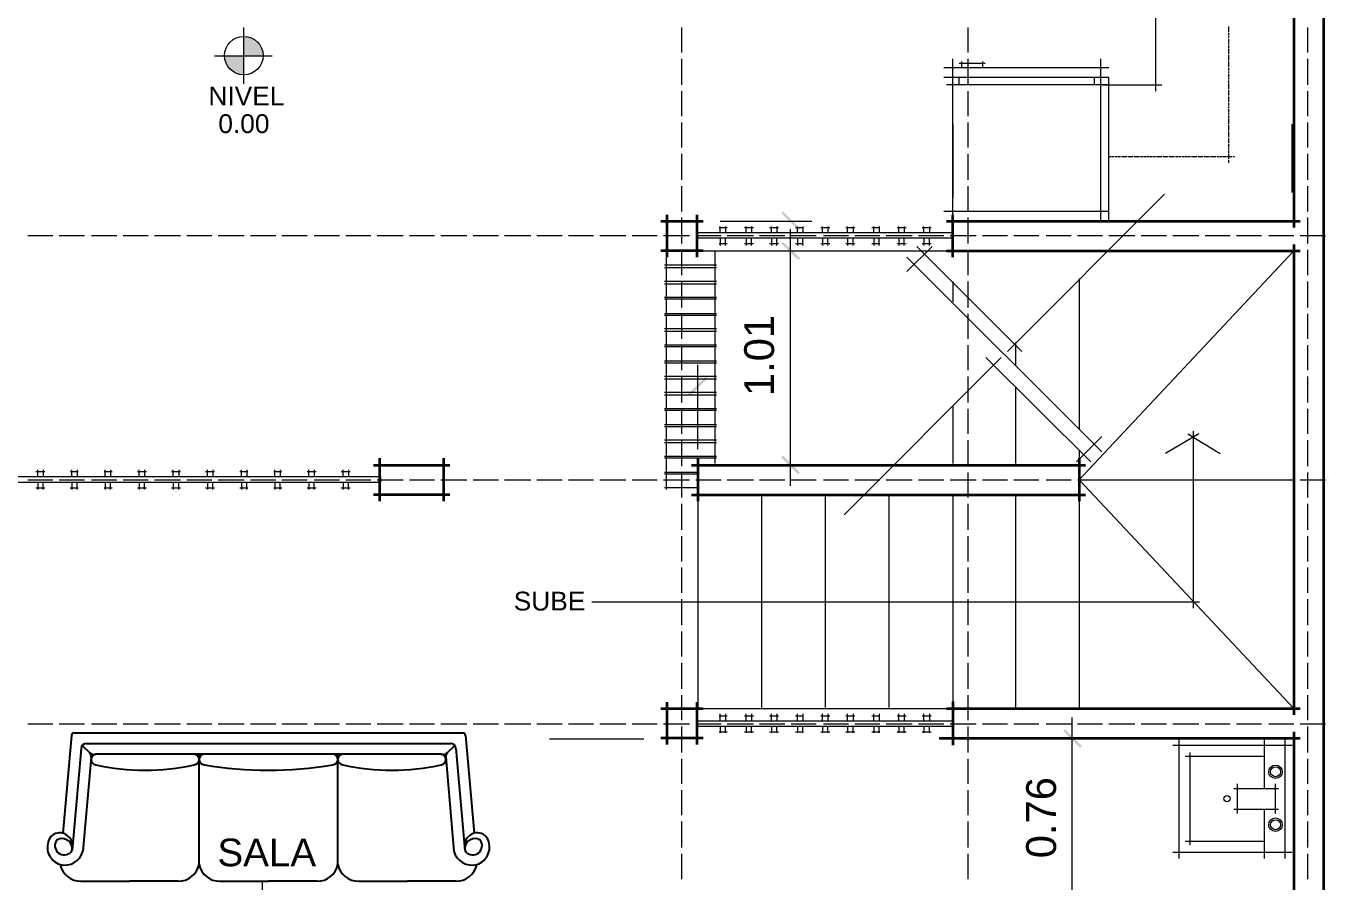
# Model space of a CAD drawing. Header units: millimetres. Extents: x 242 to 289.1, y 51.6 to 80.3.
# Drawn here: x 248.59 to 254.73, y 66.22 to 70.25 of the extents above; entities that cross this region are included whole.
import ezdxf

# ---------------------------------------------------------------- set-up
doc = ezdxf.new("R2010")
doc.units = ezdxf.units.MM
for name, color, linetype in [('FUR', 7, 'Continuous'), ('PDF_0', 7, 'Continuous'), ('PDF_Arquitectura', 7, 'Continuous'), ('PDF_Ejes', 7, 'Continuous'), ('PDF_Muebles Fijos', 5, 'Continuous'), ('PDF_Muros', 7, 'Continuous'), ('PDF_Niveles', 2, 'Continuous'), ('PDF_Text', 7, 'Continuous'), ('PDF_Ventanas', 4, 'Continuous')]:
    doc.layers.add(name, color=color, linetype=linetype)
doc.styles.add('PDF ArialMT', font='arial.ttf')

msp = doc.modelspace()

# ---------------------------------------------------------------- hatches: boundary and pattern name
at = {"layer": 'PDF_0', "transparency": 33554559}
for points in [[(252.1604, 69.3802), (252.1519, 69.3717), (252.2324, 69.2913), (252.2408, 69.2997)], [(252.2324, 69.1516), (252.2408, 69.16), (252.1604, 69.2362), (252.1519, 69.2278)], [(251.7159, 68.5208), (251.7244, 68.5123), (251.8048, 68.5927), (251.7963, 68.6012)], [(252.1604, 68.2287), (252.1519, 68.2202), (252.2324, 68.1398), (252.2408, 68.1482)], [(253.5617, 66.8486), (253.5701, 66.857), (253.4897, 66.9375), (253.4812, 66.929)]]:
    msp.add_hatch(color=256, dxfattribs=at).paths.add_polyline_path(points)
at = {"layer": 'PDF_Arquitectura', "true_color": 0x404040, "transparency": 33554559}
h = msp.add_hatch(color=250, dxfattribs=at)
h.paths.add_polyline_path([(249.6161, 70.1125), (249.5272, 70.1125), (249.5272, 70.0998), (249.5315, 70.0829), (249.5569, 70.0448), (249.5696, 70.0363), (249.5865, 70.0279), (249.5992, 70.0236), (249.6161, 70.0236)])
h.paths.add_polyline_path([(249.6331, 70.2014), (249.6161, 70.2057), (249.6161, 70.1125), (249.705, 70.1125), (249.705, 70.1295), (249.7008, 70.1464), (249.6754, 70.1845), (249.6627, 70.193), (249.6458, 70.1972)])

# ---------------------------------------------------------------- linework, layer by layer
at = {"layer": 'FUR'}
for p, q in [((248.806, 66.9083), (248.7656, 66.4465)), ((248.8184, 66.9197), (250.6508, 66.9197)), ((250.6633, 66.9083), (250.7037, 66.4465)), ((248.8508, 66.8469), (248.8087, 66.366)), ((248.8562, 66.8604), (248.8916, 66.8251)), ((248.8757, 66.8697), (250.5935, 66.8697)), ((250.613, 66.8604), (250.5776, 66.8251)), ((250.6184, 66.8469), (250.6605, 66.366)), ((248.8988, 66.8052), (248.86, 66.3617)), ((249.3846, 66.8197), (248.9204, 66.8197)), ((248.9206, 66.8196), (248.9206, 66.8197)), ((250.0844, 66.8197), (249.3846, 66.8197)), ((249.4073, 66.2991), (249.4073, 66.8197)), ((250.0619, 66.2991), (250.0619, 66.8197)), ((250.5486, 66.8197), (250.0844, 66.8197)), ((250.5486, 66.8196), (250.5486, 66.8197)), ((250.5704, 66.8052), (250.6092, 66.3617)), ((248.8505, 66.2197), (249.08, 66.2197)), ((249.3094, 66.2197), (249.08, 66.2197)), ((249.5051, 66.2197), (249.7346, 66.2197)), ((249.9641, 66.2197), (249.7346, 66.2197)), ((250.1598, 66.2197), (250.3893, 66.2197)), ((250.6187, 66.2197), (250.3893, 66.2197))]:
    msp.add_line(p, q, dxfattribs=at)
for centre, radius, start, end in [((248.8184, 66.9072), 0.0125, 90, 175), ((250.6508, 66.9072), 0.0125, 5, 90), ((248.8757, 66.8447), 0.025, 90, 175), ((250.5935, 66.8447), 0.025, 5, 90), ((248.9117, 66.8514), 0.0329, 227.71213, 285.70579), ((248.8739, 66.8074), 0.025, 355, 45), ((248.9231, 66.7947), 0.0251, 96.04292, 263.95708), ((249.3823, 66.7947), 0.0251, 275.3725, 84.6275), ((249.4323, 66.7947), 0.025, 90, 270), ((250.0369, 66.7947), 0.025, 270, 90), ((250.0871, 66.7947), 0.0251, 96.04292, 263.95708), ((250.5575, 66.8514), 0.0329, 254.29421, 312.28787), ((250.5462, 66.7947), 0.0251, 275.3725, 84.6275), ((250.5953, 66.8074), 0.025, 135, 185), ((250.5335, 66.7967), 0.0376, 359.97317, 0.33684), ((249.1525, 67.784), 1.0405, 257.11128, 282.88872), ((249.7346, 68.4999), 1.7564, 260.08852, 279.91148), ((250.3165, 67.784), 1.0405, 257.11128, 282.88872), ((248.7783, 66.3813), 0.0862, 150.32452, 252.64042), ((248.7506, 66.3911), 0.0574, 74.86181, 145.07988), ((248.771, 66.3871), 0.0433, 153.50542, 330.73551), ((248.7546, 66.3953), 0.025, 105.37535, 153.50542), ((248.7608, 66.3728), 0.0484, 351.95631, 105.37535), ((248.7469, 66.3847), 0.0645, 343.12458, 73.23563), ((250.7223, 66.3847), 0.0645, 106.76437, 196.87542), ((250.7084, 66.3728), 0.0484, 74.62465, 188.04369), ((250.6982, 66.3871), 0.0433, 209.26449, 26.49458), ((250.7187, 66.3911), 0.0574, 34.92012, 105.13819), ((250.6909, 66.3813), 0.0862, 287.35958, 29.67548), ((250.7146, 66.3953), 0.025, 26.49458, 74.62465), ((248.7745, 66.385), 0.0887, 255.74353, 344.74151), ((250.6947, 66.385), 0.0887, 195.25849, 284.25647), ((248.8505, 66.3197), 0.1, 191.93898, 270), ((249.3094, 66.3197), 0.1, 270, 348.06102), ((249.5051, 66.3197), 0.1, 191.93898, 270), ((249.9641, 66.3197), 0.1, 270, 348.06102), ((250.1598, 66.3197), 0.1, 191.93898, 270), ((250.6187, 66.3197), 0.1, 270, 348.06102)]:
    msp.add_arc(centre, radius, start, end, dxfattribs=at)
at = {"layer": 'PDF_Arquitectura', "color": 250, "lineweight": 9, "true_color": 0x404040}
for points in [[(249.6161, 70.248), (249.6161, 69.9813)], [(249.7516, 70.1125), (249.4807, 70.1125)], [(249.705, 66.222), (249.705, 65.9511)]]:
    msp.add_lwpolyline(points, dxfattribs=at)
at = {"layer": 'PDF_Arquitectura', "color": 250, "lineweight": 18, "true_color": 0x404040}
for points in [[(252.9605, 69.7908), (252.9605, 69.4437), (252.9605, 69.7654)], [(254.5608, 69.4691), (254.5608, 69.7908)], [(251.8641, 69.3336), (252.2959, 69.3336)], [(252.1943, 69.2955), (252.1943, 68.0847)], [(251.8641, 69.1939), (252.2959, 69.1939)], [(251.7582, 68.2583), (251.7582, 68.6562)], [(254.1205, 68.3303), (253.9639, 68.2371)], [(254.0697, 68.3303), (254.2221, 68.2371)], [(254.0951, 67.509), (254.0951, 68.343)], [(251.8641, 68.1821), (252.2959, 68.1821)], [(251.2587, 67.5386), (254.1247, 67.5386)], [(253.5236, 66.04), (253.5236, 66.9925)], [(253.2145, 66.8951), (253.6252, 66.8951)], [(251.5042, 66.8909), (251.0597, 66.8909)]]:
    msp.add_lwpolyline(points, dxfattribs=at)
msp.add_circle((249.6182, 70.1147), 0.091, dxfattribs=at)
at = {"layer": 'PDF_Ejes', "lineweight": 9}
for points in [[(251.682, 70.248), (251.682, 70.1295)], [(253.0325, 70.248), (253.0325, 70.1295)], [(254.6327, 70.248), (254.6327, 70.1295)], [(251.682, 70.1125), (251.682, 70.1125)], [(251.682, 70.0998), (251.682, 69.9771)], [(253.0325, 70.1125), (253.0325, 70.1125)], [(253.0325, 70.0998), (253.0325, 69.9771)], [(254.6327, 70.1125), (254.6327, 70.1125)], [(254.6327, 70.0998), (254.6327, 69.9771)], [(251.682, 69.9644), (251.682, 69.9644)], [(251.682, 69.9474), (251.682, 69.8289)], [(253.0325, 69.9644), (253.0325, 69.9644)], [(253.0325, 69.9474), (253.0325, 69.8289)], [(254.6327, 69.9644), (254.6327, 69.9644)], [(254.6327, 69.9474), (254.6327, 69.8289)], [(251.682, 69.812), (251.682, 69.812)], [(251.682, 69.7993), (251.682, 69.6807)], [(253.0325, 69.812), (253.0325, 69.812)], [(253.0325, 69.7993), (253.0325, 69.6807)], [(254.6327, 69.812), (254.6327, 69.812)], [(254.6327, 69.7993), (254.6327, 69.6807)], [(251.682, 69.6638), (251.682, 69.6638)], [(253.0325, 69.6638), (253.0325, 69.6638)], [(254.6327, 69.6638), (254.6327, 69.6638)], [(251.682, 69.6511), (251.682, 69.5283)], [(253.0325, 69.6511), (253.0325, 69.5283)], [(254.6327, 69.6511), (254.6327, 69.5283)], [(251.682, 69.5156), (251.682, 69.5156)], [(251.682, 69.4987), (251.682, 69.3802)], [(253.0325, 69.5156), (253.0325, 69.5156)], [(253.0325, 69.4987), (253.0325, 69.3802)], [(254.6327, 69.5156), (254.6327, 69.5156)], [(254.6327, 69.4987), (254.6327, 69.3802)], [(251.682, 69.3632), (251.682, 69.3632)], [(253.0325, 69.3632), (253.0325, 69.3632)], [(254.6327, 69.3632), (254.6327, 69.3632)], [(251.682, 69.3505), (251.682, 69.2278)], [(253.0325, 69.3505), (253.0325, 69.2278)], [(254.6327, 69.3505), (254.6327, 69.2278)], [(248.6001, 69.2659), (248.7186, 69.2659)], [(248.7356, 69.2659), (248.7356, 69.2659)], [(248.7483, 69.2659), (248.8668, 69.2659)], [(248.8837, 69.2659), (248.8837, 69.2659)], [(248.9007, 69.2659), (249.0192, 69.2659)], [(249.0319, 69.2659), (249.0319, 69.2659)], [(249.0488, 69.2659), (249.1674, 69.2659)], [(249.1843, 69.2659), (249.1843, 69.2659)], [(249.197, 69.2659), (249.3198, 69.2659)], [(249.3325, 69.2659), (249.3325, 69.2659)], [(249.3494, 69.2659), (249.468, 69.2659)], [(249.4849, 69.2659), (249.4849, 69.2659)], [(249.4976, 69.2659), (249.6204, 69.2659)], [(249.6331, 69.2659), (249.6331, 69.2659)], [(249.65, 69.2659), (249.7685, 69.2659)], [(249.7855, 69.2659), (249.7855, 69.2659)], [(249.7982, 69.2659), (249.9167, 69.2659)], [(249.9336, 69.2659), (249.9336, 69.2659)], [(249.9506, 69.2659), (250.0691, 69.2659)], [(250.0818, 69.2659), (250.0818, 69.2659)], [(250.0987, 69.2659), (250.2173, 69.2659)], [(250.2342, 69.2659), (250.2342, 69.2659)], [(250.2469, 69.2659), (250.3697, 69.2659)], [(250.3824, 69.2659), (250.3824, 69.2659)], [(250.3993, 69.2659), (250.5178, 69.2659)], [(250.5348, 69.2659), (250.5348, 69.2659)], [(250.5475, 69.2659), (250.6702, 69.2659)], [(250.6829, 69.2659), (250.6829, 69.2659)], [(250.6999, 69.2659), (250.8184, 69.2659)], [(250.8353, 69.2659), (250.8353, 69.2659)], [(250.848, 69.2659), (250.9708, 69.2659)], [(250.9835, 69.2659), (250.9835, 69.2659)], [(251.0005, 69.2659), (251.119, 69.2659)], [(251.1359, 69.2659), (251.1359, 69.2659)], [(251.1486, 69.2659), (251.2672, 69.2659)], [(251.2841, 69.2659), (251.2841, 69.2659)], [(251.2968, 69.2659), (251.4196, 69.2659)], [(251.4323, 69.2659), (251.4323, 69.2659)], [(251.4492, 69.2659), (251.5677, 69.2659)], [(251.5847, 69.2659), (251.5847, 69.2659)], [(251.5974, 69.2659), (251.7201, 69.2659)], [(251.7328, 69.2659), (251.7328, 69.2659)], [(251.7498, 69.2659), (251.8683, 69.2659)], [(251.8852, 69.2659), (251.8852, 69.2659)], [(251.8979, 69.2659), (252.0207, 69.2659)], [(252.0334, 69.2659), (252.0334, 69.2659)], [(252.0503, 69.2659), (252.1689, 69.2659)], [(252.1858, 69.2659), (252.1858, 69.2659)], [(252.1985, 69.2659), (252.317, 69.2659)], [(252.334, 69.2659), (252.334, 69.2659)], [(252.3509, 69.2659), (252.4695, 69.2659)], [(252.4822, 69.2659), (252.4822, 69.2659)], [(252.4991, 69.2659), (252.6176, 69.2659)], [(252.6346, 69.2659), (252.6346, 69.2659)], [(252.6473, 69.2659), (252.77, 69.2659)], [(252.7827, 69.2659), (252.7827, 69.2659)], [(252.7997, 69.2659), (252.9182, 69.2659)], [(252.9351, 69.2659), (252.9351, 69.2659)], [(252.9478, 69.2659), (253.0706, 69.2659)], [(253.0833, 69.2659), (253.0833, 69.2659)], [(253.1002, 69.2659), (253.2188, 69.2659)], [(253.2357, 69.2659), (253.2357, 69.2659)], [(253.2484, 69.2659), (253.3669, 69.2659)], [(253.3839, 69.2659), (253.3839, 69.2659)], [(253.4008, 69.2659), (253.5193, 69.2659)], [(253.532, 69.2659), (253.532, 69.2659)], [(253.549, 69.2659), (253.6675, 69.2659)], [(253.6844, 69.2659), (253.6844, 69.2659)], [(253.6971, 69.2659), (253.8199, 69.2659)], [(253.8326, 69.2659), (253.8326, 69.2659)], [(253.8495, 69.2659), (253.9681, 69.2659)], [(253.985, 69.2659), (253.985, 69.2659)], [(253.9977, 69.2659), (254.1205, 69.2659)], [(254.1332, 69.2659), (254.1332, 69.2659)], [(254.1501, 69.2659), (254.2687, 69.2659)], [(254.2856, 69.2659), (254.2856, 69.2659)], [(254.2983, 69.2659), (254.4168, 69.2659)], [(254.4338, 69.2659), (254.4338, 69.2659)], [(254.4507, 69.2659), (254.5692, 69.2659)], [(254.5819, 69.2659), (254.5819, 69.2659)], [(254.5989, 69.2659), (254.7174, 69.2659)], [(254.7343, 69.2659), (254.7343, 69.2659)], [(251.682, 69.2151), (251.682, 69.2151)], [(251.682, 69.1981), (251.682, 69.0796)], [(253.0325, 69.2151), (253.0325, 69.2151)], [(253.0325, 69.1981), (253.0325, 69.0796)], [(254.6327, 69.2151), (254.6327, 69.2151)], [(254.6327, 69.1981), (254.6327, 69.0796)], [(251.682, 69.0627), (251.682, 69.0627)], [(251.682, 69.05), (251.682, 68.9272)], [(253.0325, 69.0627), (253.0325, 69.0627)], [(253.0325, 69.05), (253.0325, 68.9272)], [(254.6327, 69.0627), (254.6327, 69.0627)], [(254.6327, 69.05), (254.6327, 68.9272)], [(251.682, 68.9145), (251.682, 68.9145)], [(251.682, 68.8975), (251.682, 68.779)], [(253.0325, 68.9145), (253.0325, 68.9145)], [(253.0325, 68.8975), (253.0325, 68.779)], [(254.6327, 68.9145), (254.6327, 68.9145)], [(254.6327, 68.8975), (254.6327, 68.779)], [(251.682, 68.7621), (251.682, 68.7621)], [(251.682, 68.7494), (251.682, 68.6308)], [(253.0325, 68.7621), (253.0325, 68.7621)], [(253.0325, 68.7494), (253.0325, 68.6308)], [(254.6327, 68.7621), (254.6327, 68.7621)], [(254.6327, 68.7494), (254.6327, 68.6308)], [(251.682, 68.6139), (251.682, 68.6139)], [(251.682, 68.6012), (251.682, 68.4784)], [(253.0325, 68.6139), (253.0325, 68.6139)], [(253.0325, 68.6012), (253.0325, 68.4784)], [(254.6327, 68.6139), (254.6327, 68.6139)], [(254.6327, 68.6012), (254.6327, 68.4784)], [(251.682, 68.4657), (251.682, 68.4657)], [(251.682, 68.4488), (251.682, 68.3303)], [(253.0325, 68.4657), (253.0325, 68.4657)], [(253.0325, 68.4488), (253.0325, 68.3303)], [(254.6327, 68.4657), (254.6327, 68.4657)], [(254.6327, 68.4488), (254.6327, 68.3303)], [(251.682, 68.3133), (251.682, 68.3133)], [(253.0325, 68.3133), (253.0325, 68.3133)], [(254.6327, 68.3133), (254.6327, 68.3133)], [(251.682, 68.3006), (251.682, 68.1779)], [(253.0325, 68.3006), (253.0325, 68.1779)], [(254.6327, 68.3006), (254.6327, 68.1779)], [(251.682, 68.1652), (251.682, 68.1652)], [(251.682, 68.1482), (251.682, 68.0297)], [(253.0325, 68.1652), (253.0325, 68.1652)], [(253.0325, 68.1482), (253.0325, 68.0297)], [(254.6327, 68.1652), (254.6327, 68.1652)], [(254.6327, 68.1482), (254.6327, 68.0297)], [(248.6001, 68.1144), (248.7186, 68.1144)], [(248.7356, 68.1144), (248.7356, 68.1144)], [(248.7483, 68.1144), (248.8668, 68.1144)], [(248.8837, 68.1144), (248.8837, 68.1144)], [(248.9007, 68.1144), (249.0192, 68.1144)], [(249.0319, 68.1144), (249.0319, 68.1144)], [(249.0488, 68.1144), (249.1674, 68.1144)], [(249.1843, 68.1144), (249.1843, 68.1144)], [(249.197, 68.1144), (249.3198, 68.1144)], [(249.3325, 68.1144), (249.3325, 68.1144)], [(249.3494, 68.1144), (249.468, 68.1144)], [(249.4849, 68.1144), (249.4849, 68.1144)], [(249.4976, 68.1144), (249.6204, 68.1144)], [(249.6331, 68.1144), (249.6331, 68.1144)], [(249.65, 68.1144), (249.7685, 68.1144)], [(249.7855, 68.1144), (249.7855, 68.1144)], [(249.7982, 68.1144), (249.9167, 68.1144)], [(249.9336, 68.1144), (249.9336, 68.1144)], [(249.9506, 68.1144), (250.0691, 68.1144)], [(250.0818, 68.1144), (250.0818, 68.1144)], [(250.0987, 68.1144), (250.2173, 68.1144)], [(250.2342, 68.1144), (250.2342, 68.1144)], [(250.2469, 68.1144), (250.3697, 68.1144)], [(250.3824, 68.1144), (250.3824, 68.1144)], [(250.3993, 68.1144), (250.5178, 68.1144)], [(250.5348, 68.1144), (250.5348, 68.1144)], [(250.5475, 68.1144), (250.6702, 68.1144)], [(250.6829, 68.1144), (250.6829, 68.1144)], [(250.6999, 68.1144), (250.8184, 68.1144)], [(250.8353, 68.1144), (250.8353, 68.1144)], [(250.848, 68.1144), (250.9708, 68.1144)], [(250.9835, 68.1144), (250.9835, 68.1144)], [(251.0005, 68.1144), (251.119, 68.1144)], [(251.1359, 68.1144), (251.1359, 68.1144)], [(251.1486, 68.1144), (251.2672, 68.1144)], [(251.2841, 68.1144), (251.2841, 68.1144)], [(251.2968, 68.1144), (251.4196, 68.1144)], [(251.4323, 68.1144), (251.4323, 68.1144)], [(251.4492, 68.1144), (251.5677, 68.1144)], [(251.5847, 68.1144), (251.5847, 68.1144)], [(251.5974, 68.1144), (251.7201, 68.1144)], [(251.7328, 68.1144), (251.7328, 68.1144)], [(251.7498, 68.1144), (251.8683, 68.1144)], [(251.8852, 68.1144), (251.8852, 68.1144)], [(251.8979, 68.1144), (252.0207, 68.1144)], [(252.0334, 68.1144), (252.0334, 68.1144)], [(252.0503, 68.1144), (252.1689, 68.1144)], [(252.1858, 68.1144), (252.1858, 68.1144)], [(252.1985, 68.1144), (252.317, 68.1144)], [(252.334, 68.1144), (252.334, 68.1144)], [(252.3509, 68.1144), (252.4695, 68.1144)], [(252.4822, 68.1144), (252.4822, 68.1144)], [(252.4991, 68.1144), (252.6176, 68.1144)], [(252.6346, 68.1144), (252.6346, 68.1144)], [(252.6473, 68.1144), (252.77, 68.1144)], [(252.7827, 68.1144), (252.7827, 68.1144)], [(252.7997, 68.1144), (252.9182, 68.1144)], [(252.9351, 68.1144), (252.9351, 68.1144)], [(252.9478, 68.1144), (253.0706, 68.1144)], [(253.0833, 68.1144), (253.0833, 68.1144)], [(253.1002, 68.1144), (253.2188, 68.1144)], [(253.2357, 68.1144), (253.2357, 68.1144)], [(253.2484, 68.1144), (253.3669, 68.1144)], [(253.3839, 68.1144), (253.3839, 68.1144)], [(253.4008, 68.1144), (253.5193, 68.1144)], [(253.532, 68.1144), (253.532, 68.1144)], [(253.549, 68.1144), (253.6675, 68.1144)], [(253.6844, 68.1144), (253.6844, 68.1144)], [(253.6971, 68.1144), (253.8199, 68.1144)], [(253.8326, 68.1144), (253.8326, 68.1144)], [(253.8495, 68.1144), (253.9681, 68.1144)], [(253.985, 68.1144), (253.985, 68.1144)], [(253.9977, 68.1144), (254.1205, 68.1144)], [(254.1332, 68.1144), (254.1332, 68.1144)], [(254.1501, 68.1144), (254.2687, 68.1144)], [(254.2856, 68.1144), (254.2856, 68.1144)], [(254.2983, 68.1144), (254.4168, 68.1144)], [(254.4338, 68.1144), (254.4338, 68.1144)], [(254.4507, 68.1144), (254.5692, 68.1144)], [(254.5819, 68.1144), (254.5819, 68.1144)], [(254.5989, 68.1144), (254.7174, 68.1144)], [(254.7343, 68.1144), (254.7343, 68.1144)], [(251.682, 68.0128), (251.682, 68.0128)], [(251.682, 68.0001), (251.682, 67.8773)], [(253.0325, 68.0128), (253.0325, 68.0128)], [(253.0325, 68.0001), (253.0325, 67.8773)], [(254.6327, 68.0128), (254.6327, 68.0128)], [(254.6327, 68.0001), (254.6327, 67.8773)], [(251.682, 67.8646), (251.682, 67.8646)], [(251.682, 67.8477), (251.682, 67.7291)], [(253.0325, 67.8646), (253.0325, 67.8646)], [(253.0325, 67.8477), (253.0325, 67.7291)], [(254.6327, 67.8646), (254.6327, 67.8646)], [(254.6327, 67.8477), (254.6327, 67.7291)], [(251.682, 67.7122), (251.682, 67.7122)], [(251.682, 67.6995), (251.682, 67.581)], [(253.0325, 67.7122), (253.0325, 67.7122)], [(253.0325, 67.6995), (253.0325, 67.581)], [(254.6327, 67.7122), (254.6327, 67.7122)], [(254.6327, 67.6995), (254.6327, 67.581)], [(251.682, 67.564), (251.682, 67.564)], [(251.682, 67.5513), (251.682, 67.4286)], [(253.0325, 67.564), (253.0325, 67.564)], [(253.0325, 67.5513), (253.0325, 67.4286)], [(254.6327, 67.564), (254.6327, 67.564)], [(254.6327, 67.5513), (254.6327, 67.4286)], [(251.682, 67.4159), (251.682, 67.4159)], [(251.682, 67.3989), (251.682, 67.2804)], [(253.0325, 67.4159), (253.0325, 67.4159)], [(253.0325, 67.3989), (253.0325, 67.2804)], [(254.6327, 67.4159), (254.6327, 67.4159)], [(254.6327, 67.3989), (254.6327, 67.2804)], [(251.682, 67.2634), (251.682, 67.2634)], [(253.0325, 67.2634), (253.0325, 67.2634)], [(254.6327, 67.2634), (254.6327, 67.2634)], [(251.682, 67.2507), (251.682, 67.128)], [(253.0325, 67.2507), (253.0325, 67.128)], [(254.6327, 67.2507), (254.6327, 67.128)], [(251.682, 67.1153), (251.682, 67.1153)], [(251.682, 67.0983), (251.682, 66.9798)], [(253.0325, 67.1153), (253.0325, 67.1153)], [(253.0325, 67.0983), (253.0325, 66.9798)], [(254.6327, 67.1153), (254.6327, 67.1153)], [(254.6327, 67.0983), (254.6327, 66.9798)], [(248.6001, 66.9629), (248.7186, 66.9629)], [(248.7356, 66.9629), (248.7356, 66.9629)], [(248.7483, 66.9629), (248.8668, 66.9629)], [(248.8837, 66.9629), (248.8837, 66.9629)], [(248.9007, 66.9629), (249.0192, 66.9629)], [(249.0319, 66.9629), (249.0319, 66.9629)], [(249.0488, 66.9629), (249.1674, 66.9629)], [(249.1843, 66.9629), (249.1843, 66.9629)], [(249.197, 66.9629), (249.3198, 66.9629)], [(249.3325, 66.9629), (249.3325, 66.9629)], [(249.3494, 66.9629), (249.468, 66.9629)], [(249.4849, 66.9629), (249.4849, 66.9629)], [(249.4976, 66.9629), (249.6204, 66.9629)], [(249.6331, 66.9629), (249.6331, 66.9629)], [(249.65, 66.9629), (249.7685, 66.9629)], [(249.7855, 66.9629), (249.7855, 66.9629)], [(249.7982, 66.9629), (249.9167, 66.9629)], [(249.9336, 66.9629), (249.9336, 66.9629)], [(249.9506, 66.9629), (250.0691, 66.9629)], [(250.0818, 66.9629), (250.0818, 66.9629)], [(250.0987, 66.9629), (250.2173, 66.9629)], [(250.2342, 66.9629), (250.2342, 66.9629)], [(250.2469, 66.9629), (250.3697, 66.9629)], [(250.3824, 66.9629), (250.3824, 66.9629)], [(250.3993, 66.9629), (250.5178, 66.9629)], [(250.5348, 66.9629), (250.5348, 66.9629)], [(250.5475, 66.9629), (250.6702, 66.9629)], [(250.6829, 66.9629), (250.6829, 66.9629)], [(250.6999, 66.9629), (250.8184, 66.9629)], [(250.8353, 66.9629), (250.8353, 66.9629)], [(250.848, 66.9629), (250.9708, 66.9629)], [(250.9835, 66.9629), (250.9835, 66.9629)], [(251.0005, 66.9629), (251.119, 66.9629)], [(251.1359, 66.9629), (251.1359, 66.9629)], [(251.1486, 66.9629), (251.2672, 66.9629)], [(251.2841, 66.9629), (251.2841, 66.9629)], [(251.2968, 66.9629), (251.4196, 66.9629)], [(251.4323, 66.9629), (251.4323, 66.9629)], [(251.4492, 66.9629), (251.5677, 66.9629)], [(251.5847, 66.9629), (251.5847, 66.9629)], [(251.5974, 66.9629), (251.7201, 66.9629)], [(251.682, 66.9629), (251.682, 66.9629)], [(251.7328, 66.9629), (251.7328, 66.9629)], [(251.7498, 66.9629), (251.8683, 66.9629)], [(251.8852, 66.9629), (251.8852, 66.9629)], [(251.8979, 66.9629), (252.0207, 66.9629)], [(252.0334, 66.9629), (252.0334, 66.9629)], [(252.0503, 66.9629), (252.1689, 66.9629)], [(252.1858, 66.9629), (252.1858, 66.9629)], [(252.1985, 66.9629), (252.317, 66.9629)], [(252.334, 66.9629), (252.334, 66.9629)], [(252.3509, 66.9629), (252.4695, 66.9629)], [(252.4822, 66.9629), (252.4822, 66.9629)], [(252.4991, 66.9629), (252.6176, 66.9629)], [(252.6346, 66.9629), (252.6346, 66.9629)], [(252.6473, 66.9629), (252.77, 66.9629)], [(252.7827, 66.9629), (252.7827, 66.9629)], [(252.7997, 66.9629), (252.9182, 66.9629)], [(252.9351, 66.9629), (252.9351, 66.9629)], [(252.9478, 66.9629), (253.0706, 66.9629)], [(253.0325, 66.9629), (253.0325, 66.9629)], [(253.0833, 66.9629), (253.0833, 66.9629)], [(253.1002, 66.9629), (253.2188, 66.9629)], [(253.2357, 66.9629), (253.2357, 66.9629)], [(253.2484, 66.9629), (253.3669, 66.9629)], [(253.3839, 66.9629), (253.3839, 66.9629)], [(253.4008, 66.9629), (253.5193, 66.9629)], [(253.532, 66.9629), (253.532, 66.9629)], [(253.549, 66.9629), (253.6675, 66.9629)], [(253.6844, 66.9629), (253.6844, 66.9629)], [(253.6971, 66.9629), (253.8199, 66.9629)], [(253.8326, 66.9629), (253.8326, 66.9629)], [(253.8495, 66.9629), (253.9681, 66.9629)], [(253.985, 66.9629), (253.985, 66.9629)], [(253.9977, 66.9629), (254.1205, 66.9629)], [(254.1332, 66.9629), (254.1332, 66.9629)], [(254.1501, 66.9629), (254.2687, 66.9629)], [(254.2856, 66.9629), (254.2856, 66.9629)], [(254.2983, 66.9629), (254.4168, 66.9629)], [(254.4338, 66.9629), (254.4338, 66.9629)], [(254.4507, 66.9629), (254.5692, 66.9629)], [(254.5819, 66.9629), (254.5819, 66.9629)], [(254.5989, 66.9629), (254.7174, 66.9629)], [(254.6327, 66.9629), (254.6327, 66.9629)], [(254.7343, 66.9629), (254.7343, 66.9629)], [(251.682, 66.9502), (251.682, 66.8274)], [(253.0325, 66.9502), (253.0325, 66.8274)], [(254.6327, 66.9502), (254.6327, 66.8274)], [(251.682, 66.8147), (251.682, 66.8147)], [(251.682, 66.7978), (251.682, 66.6792)], [(253.0325, 66.8147), (253.0325, 66.8147)], [(253.0325, 66.7978), (253.0325, 66.6792)], [(254.6327, 66.8147), (254.6327, 66.8147)], [(254.6327, 66.7978), (254.6327, 66.6792)], [(251.682, 66.6623), (251.682, 66.6623)], [(251.682, 66.6496), (251.682, 66.5311)], [(253.0325, 66.6623), (253.0325, 66.6623)], [(253.0325, 66.6496), (253.0325, 66.5311)], [(254.6327, 66.6623), (254.6327, 66.6623)], [(254.6327, 66.6496), (254.6327, 66.5311)], [(251.682, 66.5141), (251.682, 66.5141)], [(251.682, 66.5014), (251.682, 66.3787)], [(253.0325, 66.5141), (253.0325, 66.5141)], [(253.0325, 66.5014), (253.0325, 66.3787)], [(254.6327, 66.5141), (254.6327, 66.5141)], [(254.6327, 66.5014), (254.6327, 66.3787)], [(251.682, 66.366), (251.682, 66.366)], [(251.682, 66.349), (251.682, 66.2305)], [(253.0325, 66.366), (253.0325, 66.366)], [(253.0325, 66.349), (253.0325, 66.2305)], [(254.6327, 66.366), (254.6327, 66.366)], [(254.6327, 66.349), (254.6327, 66.2305)]]:
    msp.add_lwpolyline(points, dxfattribs=at)
at = {"layer": 'PDF_Muebles Fijos', "lineweight": 5}
for points in [[(253.9173, 70.9127), (253.9173, 69.9474)], [(252.9605, 69.3378), (252.9605, 70.0998)], [(253.659, 69.3378), (253.659, 70.0998)], [(253.6971, 70.0575), (252.9182, 70.0575)], [(252.9902, 70.0787), (253.1129, 70.0787)], [(253.0029, 70.0575), (253.0029, 70.0871)], [(253.1002, 70.0871), (253.1002, 70.0575)], [(253.6971, 69.3378), (253.6971, 70.0109), (252.9182, 70.0109)], [(253.6887, 69.9771), (252.9309, 69.9771)], [(252.9902, 69.9771), (252.9902, 70.0109)], [(253.6294, 69.9771), (253.6294, 70.0109)], [(253.6675, 69.9771), (253.9469, 69.9771)], [(253.6971, 69.3802), (252.9182, 69.3802)], [(253.9977, 66.8613), (254.5608, 66.8613)], [(254.0274, 66.8909), (254.0274, 66.3279)], [(254.4295, 66.8909), (254.4295, 66.6581)], [(254.5269, 66.8909), (254.5269, 66.3279)], [(254.057, 66.8105), (254.4295, 66.8105)], [(254.0782, 66.8274), (254.0782, 66.3914)], [(254.2856, 66.6581), (254.4973, 66.6581)], [(254.3025, 66.5395), (254.3025, 66.6792)], [(254.4803, 66.6792), (254.4803, 66.5395)], [(254.2856, 66.5607), (254.4973, 66.5607)], [(254.4295, 66.5607), (254.4295, 66.3279)], [(254.057, 66.4083), (254.4295, 66.4083)], [(253.9977, 66.3575), (254.5608, 66.3575)]]:
    msp.add_lwpolyline(points, dxfattribs=at)
for centre, radius in [((254.4824, 66.7364), 0.0318), ((254.4824, 66.7364), 0.0233), ((254.2538, 66.6094), 0.0148), ((254.4824, 66.4866), 0.0318), ((254.4824, 66.4866), 0.0233)]:
    msp.add_circle(centre, radius, dxfattribs=at)
at = {"layer": 'PDF_Muros', "lineweight": 35}
for points in [[(254.7089, 74.1682), (254.7089, 61.2604)], [(254.5692, 74.0285), (254.5692, 69.304)], [(251.6143, 69.1643), (251.6143, 69.3632)], [(251.754, 69.3632), (251.754, 69.1643)], [(252.9605, 69.1643), (252.9605, 69.3632)], [(251.5847, 69.3336), (251.7836, 69.3336)], [(252.9309, 69.3336), (254.5989, 69.3336)], [(251.7836, 69.1939), (251.5847, 69.1939)], [(252.9309, 69.1939), (254.5989, 69.1939)], [(254.5692, 69.2235), (254.5692, 67.0052)], [(250.2596, 68.0128), (250.2596, 68.216)], [(250.5602, 68.216), (250.5602, 68.0128)], [(251.7582, 68.216), (251.7582, 68.0128)], [(253.5574, 68.216), (253.5574, 68.0128)], [(250.23, 68.1821), (250.5898, 68.1821)], [(250.2596, 68.1271), (250.2596, 68.1017)], [(251.7286, 68.1821), (253.5871, 68.1821)], [(250.5898, 68.0424), (250.23, 68.0424)], [(251.7286, 68.0424), (253.5871, 68.0424)], [(251.5847, 67.0348), (251.7836, 67.0348)], [(251.6143, 66.8655), (251.6143, 67.0645)], [(251.754, 67.0645), (251.754, 66.8655)], [(252.9309, 67.0348), (254.5989, 67.0348)], [(252.9605, 67.0687), (252.9605, 66.8613)], [(251.7836, 66.8951), (251.5847, 66.8951)], [(252.897, 66.8951), (254.5989, 66.8951)], [(254.5692, 66.9248), (254.5692, 61.2604)]]:
    msp.add_lwpolyline(points, dxfattribs=at)
at = {"layer": 'PDF_Muros', "color": 9, "lineweight": 5, "true_color": 0xbababa}
for points in [[(254.2602, 70.2522), (254.2602, 70.2395), (254.2602, 70.2268)], [(254.2602, 70.2226), (254.2602, 70.2099)], [(254.2602, 70.2057), (254.2602, 70.1972)], [(254.2602, 70.193), (254.2602, 70.1803)], [(254.2602, 70.176), (254.2602, 70.1676)], [(254.2602, 70.1633), (254.2602, 70.1506)], [(254.2602, 70.1464), (254.2602, 70.1337), (254.2602, 70.121)], [(254.2602, 70.1168), (254.2602, 70.1041), (254.2602, 70.0914)], [(254.2602, 70.0871), (254.2602, 70.0744), (254.2602, 70.0617)], [(254.2602, 70.0575), (254.2602, 70.0448)], [(254.2602, 70.0406), (254.2602, 70.0321)], [(254.2602, 70.0279), (254.2602, 70.0152)], [(254.2602, 70.0109), (254.2602, 70.0025)], [(254.2602, 69.9982), (254.2602, 69.9855)], [(254.2602, 69.9813), (254.2602, 69.9686), (254.2602, 69.9559)], [(254.2602, 69.9517), (254.2602, 69.939), (254.2602, 69.9263)], [(254.2602, 69.922), (254.2602, 69.9093), (254.2602, 69.8966)], [(254.2602, 69.8924), (254.2602, 69.8797)], [(254.2602, 69.8755), (254.2602, 69.867)], [(254.2602, 69.8628), (254.2602, 69.8501)], [(254.2602, 69.8458), (254.2602, 69.8374)], [(254.2602, 69.8331), (254.2602, 69.8204)], [(254.2602, 69.8162), (254.2602, 69.8035), (254.2602, 69.7908)], [(254.2602, 69.7866), (254.2602, 69.7739), (254.2602, 69.7612)], [(254.2602, 69.7569), (254.2602, 69.7442), (254.2602, 69.7315)], [(254.2602, 69.7273), (254.2602, 69.7146), (254.2602, 69.7019)], [(254.2602, 69.6977), (254.2602, 69.685)], [(254.2602, 69.6807), (254.2602, 69.6723)], [(254.2602, 69.668), (254.2602, 69.6553)], [(253.6971, 69.6384), (253.7056, 69.6384)], [(253.7098, 69.6384), (253.7225, 69.6384)], [(253.7268, 69.6384), (253.7352, 69.6384)], [(253.7395, 69.6384), (253.7522, 69.6384)], [(253.7564, 69.6384), (253.7691, 69.6384), (253.7818, 69.6384)], [(253.786, 69.6384), (253.7987, 69.6384), (253.8114, 69.6384)], [(253.8157, 69.6384), (253.8284, 69.6384), (253.8411, 69.6384)], [(253.8453, 69.6384), (253.858, 69.6384)], [(253.8622, 69.6384), (253.8707, 69.6384)], [(253.8749, 69.6384), (253.8876, 69.6384)], [(253.8919, 69.6384), (253.9003, 69.6384)], [(253.9046, 69.6384), (253.9173, 69.6384)], [(253.9215, 69.6384), (253.9342, 69.6384), (253.9469, 69.6384)], [(253.9512, 69.6384), (253.9639, 69.6384), (253.9766, 69.6384)], [(253.9808, 69.6384), (253.9935, 69.6384), (254.0062, 69.6384)], [(254.0104, 69.6384), (254.0231, 69.6384)], [(254.0274, 69.6384), (254.0358, 69.6384)], [(254.0401, 69.6384), (254.0528, 69.6384)], [(254.057, 69.6384), (254.0655, 69.6384)], [(254.0697, 69.6384), (254.0824, 69.6384)], [(254.0866, 69.6384), (254.0993, 69.6384), (254.112, 69.6384)], [(254.1163, 69.6384), (254.129, 69.6384), (254.1417, 69.6384)], [(254.1459, 69.6384), (254.1586, 69.6384), (254.1713, 69.6384)], [(254.1755, 69.6384), (254.1882, 69.6384), (254.2009, 69.6384)], [(254.2052, 69.6384), (254.2179, 69.6384)], [(254.2221, 69.6384), (254.2306, 69.6384)], [(254.2348, 69.6384), (254.2475, 69.6384)], [(254.2517, 69.6384), (254.2602, 69.6384), (254.2602, 69.6257)], [(254.2602, 69.6511), (254.2602, 69.6426)], [(254.2602, 69.6215), (254.2602, 69.6088)], [(254.2644, 69.6384), (254.2771, 69.6384)], [(254.2814, 69.6384), (254.2898, 69.6384)]]:
    msp.add_lwpolyline(points, dxfattribs=at)
at = {"layer": 'PDF_Muros', "lineweight": 18}
for points in [[(251.6101, 69.1939), (251.6101, 68.0678)], [(251.8387, 69.1897), (251.8387, 68.1906)], [(251.7582, 68.0763), (251.6016, 68.0763)]]:
    msp.add_lwpolyline(points, dxfattribs=at)
at = {"layer": 'PDF_Muros', "lineweight": 9}
for points in [[(251.8471, 69.1262), (251.6016, 69.1262)], [(251.8471, 69.1135), (251.6016, 69.1135)], [(251.8471, 69.05), (251.6016, 69.05)], [(251.8471, 69.0373), (251.6016, 69.0373)], [(251.8471, 68.9738), (251.6016, 68.9738)], [(251.8471, 68.9653), (251.6016, 68.9653)], [(251.8471, 68.8975), (251.6016, 68.8975)], [(251.8471, 68.8891), (251.6016, 68.8891)], [(251.8471, 68.8256), (251.6016, 68.8256)], [(251.8471, 68.8129), (251.6016, 68.8129)], [(251.8471, 68.7494), (251.6016, 68.7494)], [(251.8471, 68.7409), (251.6016, 68.7409)], [(251.8471, 68.6732), (251.6016, 68.6732)], [(251.8471, 68.6647), (251.6016, 68.6647)], [(251.8471, 68.6012), (251.6016, 68.6012)], [(251.8471, 68.5885), (251.6016, 68.5885)], [(251.8471, 68.525), (251.6016, 68.525)], [(251.8471, 68.5123), (251.6016, 68.5123)], [(251.8471, 68.4488), (251.6016, 68.4488)], [(251.8471, 68.4403), (251.6016, 68.4403)], [(251.8471, 68.3726), (251.6016, 68.3726)], [(251.8471, 68.3641), (251.6016, 68.3641)], [(251.8471, 68.3006), (251.6016, 68.3006)], [(251.8471, 68.2879), (251.6016, 68.2879)], [(251.8471, 68.2244), (251.6016, 68.2244)], [(251.8471, 68.216), (251.6016, 68.216)], [(251.7582, 68.1482), (251.6016, 68.1482)], [(251.7582, 68.1398), (251.6016, 68.1398)]]:
    msp.add_lwpolyline(points, dxfattribs=at)
at = {"layer": 'PDF_Niveles', "lineweight": 9}
for points in [[(253.2188, 68.7197), (253.9596, 69.4606)], [(251.754, 69.1939), (252.9605, 69.1939)], [(252.7446, 69.0965), (252.8632, 69.2151)], [(252.7912, 69.2151), (253.2865, 68.7197)], [(253.5574, 68.1144), (254.5692, 69.1939)], [(253.6633, 68.2456), (252.7446, 69.1643)], [(252.9605, 69.05), (252.9605, 68.9526)], [(253.5574, 69.0627), (253.5574, 68.3514)], [(253.2569, 68.7621), (253.2569, 68.652)], [(252.4483, 67.9493), (253.1891, 68.6901)], [(253.1172, 68.6901), (253.6125, 68.199)], [(253.2569, 68.5504), (253.2569, 68.1906)], [(252.9605, 68.4615), (252.9605, 68.1906)], [(253.5447, 68.199), (253.6633, 68.3176)], [(253.5574, 68.2498), (253.5574, 68.1906)], [(254.5692, 67.0348), (253.5574, 68.1144), (254.5608, 68.1144)], [(251.7582, 68.0382), (251.7582, 67.0348), (252.9605, 67.0348)], [(252.0588, 68.0382), (252.0588, 67.0391)], [(252.3594, 68.0382), (252.3594, 67.0391)], [(252.66, 68.0382), (252.66, 67.0391)], [(252.9605, 68.0382), (252.9605, 67.0391)], [(253.2569, 68.0382), (253.2569, 67.0391)], [(253.5574, 68.0382), (253.5574, 67.0391)]]:
    msp.add_lwpolyline(points, dxfattribs=at)
at = {"layer": 'PDF_Ventanas', "lineweight": 9}
for points in [[(251.8598, 69.304), (251.8979, 69.304)], [(251.8641, 69.2786), (251.8641, 69.3082)], [(251.8895, 69.3082), (251.8895, 69.2786)], [(251.9784, 69.304), (252.0207, 69.304)], [(251.9868, 69.2786), (251.9868, 69.3082)], [(252.0122, 69.3082), (252.0122, 69.2786)], [(252.0969, 69.304), (252.1392, 69.304)], [(252.1054, 69.2786), (252.1054, 69.3082)], [(252.1308, 69.3082), (252.1308, 69.2786)], [(252.2197, 69.304), (252.2578, 69.304)], [(252.2281, 69.2786), (252.2281, 69.3082)], [(252.2535, 69.3082), (252.2535, 69.2786)], [(252.3382, 69.304), (252.3805, 69.304)], [(252.3467, 69.2786), (252.3467, 69.3082)], [(252.3721, 69.3082), (252.3721, 69.2786)], [(252.4568, 69.304), (252.4991, 69.304)], [(252.4652, 69.2786), (252.4652, 69.3082)], [(252.4906, 69.3082), (252.4906, 69.2786)], [(252.5795, 69.304), (252.6176, 69.304)], [(252.588, 69.2786), (252.588, 69.3082)], [(252.6134, 69.3082), (252.6134, 69.2786)], [(252.6981, 69.304), (252.7404, 69.304)], [(252.7065, 69.2786), (252.7065, 69.3082)], [(252.7319, 69.3082), (252.7319, 69.2786)], [(252.8166, 69.304), (252.8589, 69.304)], [(252.8251, 69.2786), (252.8251, 69.3082)], [(252.8505, 69.3082), (252.8505, 69.2786)], [(251.8641, 69.2532), (251.8641, 69.2193)], [(251.8895, 69.2193), (251.8895, 69.2532)], [(251.9868, 69.2532), (251.9868, 69.2193)], [(252.0122, 69.2193), (252.0122, 69.2532)], [(252.1054, 69.2532), (252.1054, 69.2193)], [(252.1308, 69.2193), (252.1308, 69.2532)], [(252.2281, 69.2532), (252.2281, 69.2193)], [(252.2535, 69.2193), (252.2535, 69.2532)], [(252.3467, 69.2532), (252.3467, 69.2193)], [(252.3721, 69.2193), (252.3721, 69.2532)], [(252.4652, 69.2532), (252.4652, 69.2193)], [(252.4906, 69.2193), (252.4906, 69.2532)], [(252.588, 69.2532), (252.588, 69.2193)], [(252.6134, 69.2193), (252.6134, 69.2532)], [(252.7065, 69.2532), (252.7065, 69.2193)], [(252.7319, 69.2193), (252.7319, 69.2532)], [(252.8251, 69.2532), (252.8251, 69.2193)], [(252.8505, 69.2193), (252.8505, 69.2532)], [(251.8598, 69.2278), (251.8979, 69.2278)], [(251.9784, 69.2278), (252.0207, 69.2278)], [(252.0969, 69.2278), (252.1392, 69.2278)], [(252.2197, 69.2278), (252.2578, 69.2278)], [(252.3382, 69.2278), (252.3805, 69.2278)], [(252.4568, 69.2278), (252.4991, 69.2278)], [(252.5795, 69.2278), (252.6176, 69.2278)], [(252.6981, 69.2278), (252.7404, 69.2278)], [(252.8166, 69.2278), (252.8589, 69.2278)], [(248.6382, 68.1525), (248.6805, 68.1525)], [(248.6467, 68.1271), (248.6467, 68.1609)], [(248.6721, 68.1609), (248.6721, 68.1271)], [(248.7991, 68.1525), (248.8372, 68.1525)], [(248.8075, 68.1271), (248.8075, 68.1609)], [(248.8329, 68.1609), (248.8329, 68.1271)], [(248.9599, 68.1525), (248.998, 68.1525)], [(248.9642, 68.1271), (248.9642, 68.1609)], [(248.9896, 68.1609), (248.9896, 68.1271)], [(249.1166, 68.1525), (249.1589, 68.1525)], [(249.125, 68.1271), (249.125, 68.1609)], [(249.1504, 68.1609), (249.1504, 68.1271)], [(249.2774, 68.1525), (249.3198, 68.1525)], [(249.2859, 68.1271), (249.2859, 68.1609)], [(249.3113, 68.1609), (249.3113, 68.1271)], [(249.4383, 68.1525), (249.4807, 68.1525)], [(249.4468, 68.1271), (249.4468, 68.1609)], [(249.4722, 68.1609), (249.4722, 68.1271)], [(249.5992, 68.1525), (249.6373, 68.1525)], [(249.6077, 68.1271), (249.6077, 68.1609)], [(249.6331, 68.1609), (249.6331, 68.1271)], [(249.7601, 68.1525), (249.7982, 68.1525)], [(249.7643, 68.1271), (249.7643, 68.1609)], [(249.7897, 68.1609), (249.7897, 68.1271)], [(249.9167, 68.1525), (249.959, 68.1525)], [(249.9252, 68.1271), (249.9252, 68.1609)], [(249.9506, 68.1609), (249.9506, 68.1271)], [(250.0776, 68.1525), (250.1199, 68.1525)], [(250.086, 68.1271), (250.086, 68.1609)], [(250.1114, 68.1609), (250.1114, 68.1271)], [(248.6382, 68.0763), (248.6805, 68.0763)], [(248.6467, 68.1017), (248.6467, 68.0678)], [(248.6721, 68.0678), (248.6721, 68.1017)], [(248.7991, 68.0763), (248.8372, 68.0763)], [(248.8075, 68.1017), (248.8075, 68.0678)], [(248.8329, 68.0678), (248.8329, 68.1017)], [(248.9599, 68.0763), (248.998, 68.0763)], [(248.9642, 68.1017), (248.9642, 68.0678)], [(248.9896, 68.0678), (248.9896, 68.1017)], [(249.1166, 68.0763), (249.1589, 68.0763)], [(249.125, 68.1017), (249.125, 68.0678)], [(249.1504, 68.0678), (249.1504, 68.1017)], [(249.2774, 68.0763), (249.3198, 68.0763)], [(249.2859, 68.1017), (249.2859, 68.0678)], [(249.3113, 68.0678), (249.3113, 68.1017)], [(249.4383, 68.0763), (249.4807, 68.0763)], [(249.4468, 68.1017), (249.4468, 68.0678)], [(249.4722, 68.0678), (249.4722, 68.1017)], [(249.5992, 68.0763), (249.6373, 68.0763)], [(249.6077, 68.1017), (249.6077, 68.0678)], [(249.6331, 68.0678), (249.6331, 68.1017)], [(249.7601, 68.0763), (249.7982, 68.0763)], [(249.7643, 68.1017), (249.7643, 68.0678)], [(249.7897, 68.0678), (249.7897, 68.1017)], [(249.9167, 68.0763), (249.959, 68.0763)], [(249.9252, 68.1017), (249.9252, 68.0678)], [(249.9506, 68.0678), (249.9506, 68.1017)], [(250.0776, 68.0763), (250.1199, 68.0763)], [(250.086, 68.1017), (250.086, 68.0678)], [(250.1114, 68.0678), (250.1114, 68.1017)], [(251.8598, 67.001), (251.8979, 67.001)], [(251.8641, 66.9756), (251.8641, 67.0094)], [(251.8895, 67.0094), (251.8895, 66.9756)], [(251.9784, 67.001), (252.0207, 67.001)], [(251.9868, 66.9756), (251.9868, 67.0094)], [(252.0122, 67.0094), (252.0122, 66.9756)], [(252.0969, 67.001), (252.1392, 67.001)], [(252.1054, 66.9756), (252.1054, 67.0094)], [(252.1308, 67.0094), (252.1308, 66.9756)], [(252.2197, 67.001), (252.2578, 67.001)], [(252.2281, 66.9756), (252.2281, 67.0094)], [(252.2535, 67.0094), (252.2535, 66.9756)], [(252.3382, 67.001), (252.3805, 67.001)], [(252.3467, 66.9756), (252.3467, 67.0094)], [(252.3721, 67.0094), (252.3721, 66.9756)], [(252.4568, 67.001), (252.4991, 67.001)], [(252.4652, 66.9756), (252.4652, 67.0094)], [(252.4906, 67.0094), (252.4906, 66.9756)], [(252.5795, 67.001), (252.6176, 67.001)], [(252.588, 66.9756), (252.588, 67.0094)], [(252.6134, 67.0094), (252.6134, 66.9756)], [(252.6981, 67.001), (252.7404, 67.001)], [(252.7065, 66.9756), (252.7065, 67.0094)], [(252.7319, 67.0094), (252.7319, 66.9756)], [(252.8166, 67.001), (252.8589, 67.001)], [(252.8251, 66.9756), (252.8251, 67.0094)], [(252.8505, 67.0094), (252.8505, 66.9756)], [(251.8598, 66.9248), (251.8979, 66.9248)], [(251.8641, 66.9502), (251.8641, 66.9205)], [(251.8895, 66.9205), (251.8895, 66.9502)], [(251.9784, 66.9248), (252.0207, 66.9248)], [(251.9868, 66.9502), (251.9868, 66.9205)], [(252.0122, 66.9205), (252.0122, 66.9502)], [(252.0969, 66.9248), (252.1392, 66.9248)], [(252.1054, 66.9502), (252.1054, 66.9205)], [(252.1308, 66.9205), (252.1308, 66.9502)], [(252.2197, 66.9248), (252.2578, 66.9248)], [(252.2281, 66.9502), (252.2281, 66.9205)], [(252.2535, 66.9205), (252.2535, 66.9502)], [(252.3382, 66.9248), (252.3805, 66.9248)], [(252.3467, 66.9502), (252.3467, 66.9205)], [(252.3721, 66.9205), (252.3721, 66.9502)], [(252.4568, 66.9248), (252.4991, 66.9248)], [(252.4652, 66.9502), (252.4652, 66.9205)], [(252.4906, 66.9205), (252.4906, 66.9502)], [(252.5795, 66.9248), (252.6176, 66.9248)], [(252.588, 66.9502), (252.588, 66.9205)], [(252.6134, 66.9205), (252.6134, 66.9502)], [(252.6981, 66.9248), (252.7404, 66.9248)], [(252.7065, 66.9502), (252.7065, 66.9205)], [(252.7319, 66.9205), (252.7319, 66.9502)], [(252.8166, 66.9248), (252.8589, 66.9248)], [(252.8251, 66.9502), (252.8251, 66.9205)], [(252.8505, 66.9205), (252.8505, 66.9502)]]:
    msp.add_lwpolyline(points, dxfattribs=at)
at = {"layer": 'PDF_Ventanas', "lineweight": 18}
for points in [[(252.9605, 69.2786), (251.754, 69.2786)], [(252.9605, 69.2532), (251.754, 69.2532)], [(250.2596, 68.1271), (247.8592, 68.1271)], [(250.2596, 68.1017), (247.8592, 68.1017)], [(252.9605, 66.9756), (251.754, 66.9756)], [(252.9605, 66.9502), (251.754, 66.9502)]]:
    msp.add_lwpolyline(points, dxfattribs=at)

# ---------------------------------------------------------------- texts
at = {"layer": 'PDF_Text', "attachment_point": 4, "style": 'PDF ArialMT'}
for s, insert, char_height in [('NIVEL', (249.4515, 69.9245), 0.08871), ('0.00', (249.4981, 69.7933), 0.08871), ('SUBE', (250.8909, 67.541), 0.08871), ('SALA', (249.4938, 66.3551), 0.13035)]:
    msp.add_mtext(s, dxfattribs=dict(at, insert=insert, char_height=char_height))
at = {"layer": 'PDF_Text', "char_height": 0.14081, "attachment_point": 4, "rotation": 90, "style": 'PDF ArialMT'}
for s, insert in [('1.01', (252.0488, 68.5088)), ('0.76', (253.3781, 66.3285))]:
    msp.add_mtext(s, dxfattribs=dict(at, insert=insert))

doc.saveas('drawing.dxf')
